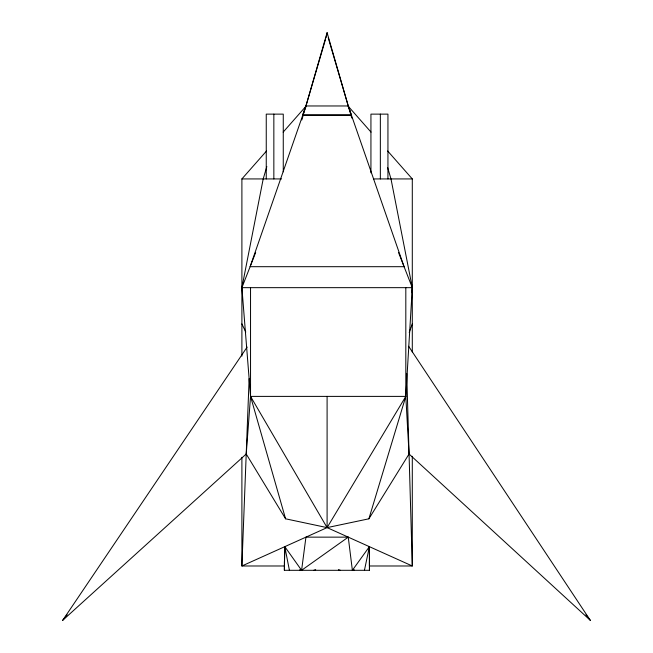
<?xml version="1.0" encoding="UTF-8"?>
<svg xmlns="http://www.w3.org/2000/svg" width="653" height="653" viewBox="0 0 653 653"><rect width="100%" height="100%" fill="white"/><g stroke="black" fill="none" stroke-linecap="round" stroke-linejoin="round"><path stroke-width="0.98" d="M369.443 561.67L369.443 570.306L284.373 570.306L284.79 546.667L301.596 570.306L348.253 537.141L352.375 570.306L354.285 569.824M284.455 561.923L284.79 546.667L289.41 570.306M249.128 378.675L241.896 565.988L284.373 565.988M387.629 167.486L390.992 178.93L412.296 287.663L405.815 396.387L409.056 454.006L368.888 518.809L327.096 527.616L241.896 565.988L241.896 457.32M412.296 456.308L412.296 565.988L327.096 527.616L285.581 518.809L246.222 454.006L250.54 396.387L250.54 287.663M411.692 292.691L412.296 287.663L398.534 252.54M285.581 518.809L250.54 396.387L241.896 287.663L263.2 178.93L266.84 166.531M364.439 570.306L369.402 546.667L352.375 570.306M305.8 106.447L327.096 32.65L348.392 106.447L404.085 266.693L250.115 266.693L305.8 106.447L283.165 132.118M301.825 119.981L303.245 115.148M303.808 113.214L325.39 39.76M325.953 37.858L326.81 34.927M368.888 518.809L405.815 396.387L405.815 287.663M302.714 114.846L305.8 105.966L348.392 105.966L351.477 115.32L302.714 115.32L302.714 114.846L351.477 114.846M409.227 332.483L412.296 323.904M242.541 291.687L241.896 287.663L255.658 252.54M327.096 527.616L405.815 396.387L250.54 396.387L327.096 527.616L327.096 396.387M246.222 454.006L62.68 620.35L247.12 347.086M62.68 620.35L67.128 614.791M241.896 356.114L241.896 178.93L266.53 150.998M313.791 570.306L315.693 569.694M241.896 178.93L281.59 178.93M373.41 178.93L412.296 178.93L412.296 352.089M241.896 287.663L412.296 287.663M348.253 537.141L305.939 537.141L301.596 570.306L299.694 569.824M338.434 569.694L340.319 570.306M409.056 454.006L590.32 620.35L408.623 346.261M348.392 106.447L371.026 132.118M387.67 150.998L412.296 178.93M585.888 614.767L590.32 620.35M241.896 323.904L245.789 332.059M328.23 37.833L351.804 118.046M406.729 373.581L412.296 565.988L369.443 565.988L369.402 546.667L369.443 570.306M387.939 178.93L387.939 114.128L370.937 114.128L370.937 172.857M380.348 114.128L380.348 178.93M348.392 105.966L348.392 107.157M327.096 32.65L327.096 33.964M305.8 105.966L305.8 107.157M284.373 561.67L284.373 570.306M283.263 171.845L283.263 114.128L266.253 114.128L266.253 178.93M273.844 114.128L273.844 178.93"/></g></svg>
